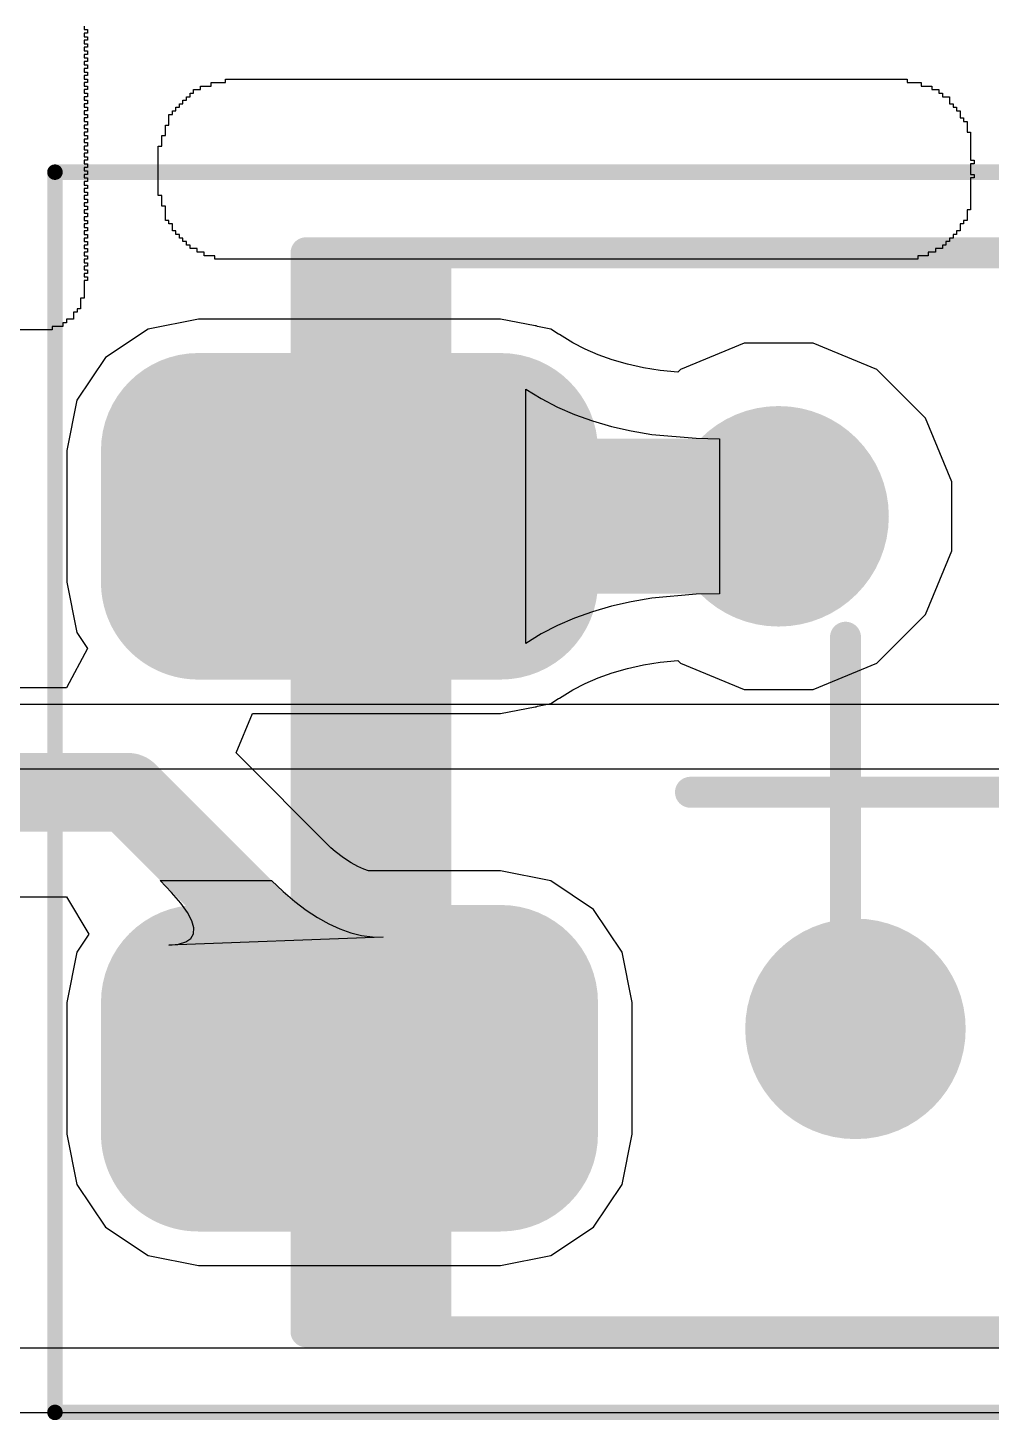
# Model space of a CAD drawing. Header units: millimetres. Extents: x 0 to 168, y 0 to 109.
# Drawn here: x 123.012 to 126.119, y 66.145 to 70.635 of the extents above; entities that cross this region are included whole.
import ezdxf

# ---------------------------------------------------------------- set-up
doc = ezdxf.new("R2010")
doc.units = ezdxf.units.MM
for name, color, linetype in [('BottomLayer', 5, 'Continuous'), ('BottomOverlay', 54, 'Continuous'), ('Mechanical13', 56, 'Continuous'), ('Mechanical15', 56, 'Continuous'), ('MultiLayer', 9, 'Continuous'), ('TopLayer', 1, 'Continuous'), ('TopOverlay', 2, 'Continuous'), ('TopPaste', 8, 'Continuous'), ('TopSolder', 216, 'Continuous'), ('ViaHoleLayer', 16, 'Continuous')]:
    doc.layers.add(name, color=color, linetype=linetype)

# ---------------------------------------------------------------- blocks, each defined once
blk = doc.blocks.new('WS2812B_M____115')
at = {"layer": 'Mechanical13'}
blk.add_hatch(color=56, dxfattribs=at).paths.add_polyline_path([(-1.74, -1.74), (-1.2719, -1.74), (-1.2719, 1.74), (-1.74, 1.74)])
at = {"layer": 'TopLayer'}
h = blk.add_hatch(color=1, dxfattribs=at)
edge = h.paths.add_edge_path()
edge.add_arc((-2.0875, 0.6776), 0.2125, 180, 270)
edge.add_line((-2.0875, 0.4651), (-1.1125, 0.4651))
edge.add_arc((-1.1125, 0.6776), 0.2125, 270, 360)
edge.add_line((-0.9, 0.6776), (-0.9, 1.1026))
edge.add_arc((-1.1125, 1.1026), 0.2125, 0, 90)
edge.add_line((-1.1125, 1.3151), (-2.0875, 1.3151))
edge.add_arc((-2.0875, 1.1026), 0.2125, 90, 180)
edge.add_line((-2.3, 1.1026), (-2.3, 0.6776))
h = blk.add_hatch(color=1, dxfattribs=at)
edge = h.paths.add_edge_path()
edge.add_arc((1.1125, 0.6775), 0.2125, 180, 270)
edge.add_line((1.1125, 0.465), (2.0875, 0.465))
edge.add_arc((2.0875, 0.6775), 0.2125, 270, 360)
edge.add_line((2.3, 0.6775), (2.3, 1.1025))
edge.add_arc((2.0875, 1.1025), 0.2125, 0, 90)
edge.add_line((2.0875, 1.315), (1.1125, 1.315))
edge.add_arc((1.1125, 1.1025), 0.2125, 90, 180)
edge.add_line((0.9, 1.1025), (0.9, 0.6775))
h = blk.add_hatch(color=1, dxfattribs=at)
edge = h.paths.add_edge_path()
edge.add_arc((-2.0875, -1.1025), 0.2125, 180, 270)
edge.add_line((-2.0875, -1.315), (-1.1125, -1.315))
edge.add_arc((-1.1125, -1.1025), 0.2125, 270, 360)
edge.add_line((-0.9, -1.1025), (-0.9, -0.6775))
edge.add_arc((-1.1125, -0.6775), 0.2125, 0, 90)
edge.add_line((-1.1125, -0.465), (-2.0875, -0.465))
edge.add_arc((-2.0875, -0.6775), 0.2125, 90, 180)
edge.add_line((-2.3, -0.6775), (-2.3, -1.1025))
h = blk.add_hatch(color=1, dxfattribs=at)
edge = h.paths.add_edge_path()
edge.add_arc((1.1125, -1.1025), 0.2125, 180, 270)
edge.add_line((1.1125, -1.315), (2.0875, -1.315))
edge.add_arc((2.0875, -1.1025), 0.2125, 270, 360)
edge.add_line((2.3, -1.1025), (2.3, -0.6775))
edge.add_arc((2.0875, -0.6775), 0.2125, 0, 90)
edge.add_line((2.0875, -0.465), (1.1125, -0.465))
edge.add_arc((1.1125, -0.6775), 0.2125, 90, 180)
edge.add_line((0.9, -0.6775), (0.9, -1.1025))
at = {"layer": 'TopPaste'}
h = blk.add_hatch(color=8, dxfattribs=at)
edge = h.paths.add_edge_path()
edge.add_arc((-2.0875, 0.6776), 0.2125, 180, 270)
edge.add_line((-2.0875, 0.4651), (-1.1125, 0.4651))
edge.add_arc((-1.1125, 0.6776), 0.2125, 270, 360)
edge.add_line((-0.9, 0.6776), (-0.9, 1.1026))
edge.add_arc((-1.1125, 1.1026), 0.2125, 0, 90)
edge.add_line((-1.1125, 1.3151), (-2.0875, 1.3151))
edge.add_arc((-2.0875, 1.1026), 0.2125, 90, 180)
edge.add_line((-2.3, 1.1026), (-2.3, 0.6776))
h = blk.add_hatch(color=8, dxfattribs=at)
edge = h.paths.add_edge_path()
edge.add_arc((1.1125, 0.6775), 0.2125, 180, 270)
edge.add_line((1.1125, 0.465), (2.0875, 0.465))
edge.add_arc((2.0875, 0.6775), 0.2125, 270, 360)
edge.add_line((2.3, 0.6775), (2.3, 1.1025))
edge.add_arc((2.0875, 1.1025), 0.2125, 0, 90)
edge.add_line((2.0875, 1.315), (1.1125, 1.315))
edge.add_arc((1.1125, 1.1025), 0.2125, 90, 180)
edge.add_line((0.9, 1.1025), (0.9, 0.6775))
h = blk.add_hatch(color=8, dxfattribs=at)
edge = h.paths.add_edge_path()
edge.add_arc((-2.0875, -1.1025), 0.2125, 180, 270)
edge.add_line((-2.0875, -1.315), (-1.1125, -1.315))
edge.add_arc((-1.1125, -1.1025), 0.2125, 270, 360)
edge.add_line((-0.9, -1.1025), (-0.9, -0.6775))
edge.add_arc((-1.1125, -0.6775), 0.2125, 0, 90)
edge.add_line((-1.1125, -0.465), (-2.0875, -0.465))
edge.add_arc((-2.0875, -0.6775), 0.2125, 90, 180)
edge.add_line((-2.3, -0.6775), (-2.3, -1.1025))
h = blk.add_hatch(color=8, dxfattribs=at)
edge = h.paths.add_edge_path()
edge.add_arc((1.1125, -1.1025), 0.2125, 180, 270)
edge.add_line((1.1125, -1.315), (2.0875, -1.315))
edge.add_arc((2.0875, -1.1025), 0.2125, 270, 360)
edge.add_line((2.3, -1.1025), (2.3, -0.6775))
edge.add_arc((2.0875, -0.6775), 0.2125, 0, 90)
edge.add_line((2.0875, -0.465), (1.1125, -0.465))
edge.add_arc((1.1125, -0.6775), 0.2125, 90, 180)
edge.add_line((0.9, -0.6775), (0.9, -1.1025))
at = {"layer": 'TopSolder'}
h = blk.add_hatch(color=216, dxfattribs=at)
edge = h.paths.add_edge_path()
edge.add_arc((-2.0875, 0.6776), 0.3141, 180, 270)
edge.add_line((-2.0875, 0.3635), (-1.1125, 0.3635))
edge.add_arc((-1.1125, 0.6776), 0.3141, 270, 360)
edge.add_line((-0.7984, 0.6776), (-0.7984, 1.1026))
edge.add_arc((-1.1125, 1.1026), 0.3141, 0, 90)
edge.add_line((-1.1125, 1.4167), (-2.0875, 1.4167))
edge.add_arc((-2.0875, 1.1026), 0.3141, 90, 180)
edge.add_line((-2.4016, 1.1026), (-2.4016, 0.6776))
h = blk.add_hatch(color=216, dxfattribs=at)
edge = h.paths.add_edge_path()
edge.add_arc((1.1125, 0.6775), 0.3141, 180, 270)
edge.add_line((1.1125, 0.3634), (2.0875, 0.3634))
edge.add_arc((2.0875, 0.6775), 0.3141, 270, 360)
edge.add_line((2.4016, 0.6775), (2.4016, 1.1025))
edge.add_arc((2.0875, 1.1025), 0.3141, 0, 90)
edge.add_line((2.0875, 1.4166), (1.1125, 1.4166))
edge.add_arc((1.1125, 1.1025), 0.3141, 90, 180)
edge.add_line((0.7984, 1.1025), (0.7984, 0.6775))
h = blk.add_hatch(color=216, dxfattribs=at)
edge = h.paths.add_edge_path()
edge.add_arc((-2.0875, -1.1025), 0.3141, 180, 270)
edge.add_line((-2.0875, -1.4166), (-1.1125, -1.4166))
edge.add_arc((-1.1125, -1.1025), 0.3141, 270, 360)
edge.add_line((-0.7984, -1.1025), (-0.7984, -0.6775))
edge.add_arc((-1.1125, -0.6775), 0.3141, 0, 90)
edge.add_line((-1.1125, -0.3634), (-2.0875, -0.3634))
edge.add_arc((-2.0875, -0.6775), 0.3141, 90, 180)
edge.add_line((-2.4016, -0.6775), (-2.4016, -1.1025))
h = blk.add_hatch(color=216, dxfattribs=at)
edge = h.paths.add_edge_path()
edge.add_arc((1.1125, -1.1025), 0.3141, 180, 270)
edge.add_line((1.1125, -1.4166), (2.0875, -1.4166))
edge.add_arc((2.0875, -1.1025), 0.3141, 270, 360)
edge.add_line((2.4016, -1.1025), (2.4016, -0.6775))
edge.add_arc((2.0875, -0.6775), 0.3141, 0, 90)
edge.add_line((2.0875, -0.3634), (1.1125, -0.3634))
edge.add_arc((1.1125, -0.6775), 0.3141, 90, 180)
edge.add_line((0.7984, -0.6775), (0.7984, -1.1025))
at = {"layer": 'Mechanical13', "const_width": 0.1}
for points in [[(-1.74, -1.74), (-1.74, 1.74)], [(-1.74, 1.74), (1.74, 1.74)], [(1.74, -1.74), (1.74, 1.74)], [(-1.74, -1.74), (1.74, -1.74)]]:
    blk.add_lwpolyline(points, dxfattribs=at)
at = {"layer": 'Mechanical13', "const_width": 0.05}
for points in [[(-1.765, 1.74, 1), (-1.715, 1.74, 1)], [(-1.765, 1.74, 1), (-1.715, 1.74, 1)], [(1.715, 1.74, 1), (1.765, 1.74, 1)], [(1.715, 1.74, 1), (1.765, 1.74, 1)], [(-1.765, -1.74, 1), (-1.715, -1.74, 1)], [(-1.765, -1.74, 1), (-1.715, -1.74, 1)], [(1.715, -1.74, 1), (1.765, -1.74, 1)], [(1.715, -1.74, 1), (1.765, -1.74, 1)]]:
    blk.add_lwpolyline(points, format="xyb", close=True, dxfattribs=at)
at = {"layer": 'Mechanical15'}
for points, const_width in [([(-2.55, -2), (-2.55, 2)], 0.05), ([(-2.55, 2), (2.55, 2)], 0.05), ([(2.55, -2), (2.55, 2)], 0.05), ([(0, -0.5), (0, 0.5)], 0.1), ([(-0.5, 0), (0.5, 0)], 0.1), ([(-2.55, -2), (2.55, -2)], 0.05)]:
    blk.add_lwpolyline(points, dxfattribs=dict(at, const_width=const_width))
for points, const_width in [([(-2.5625, 2, 1), (-2.5375, 2, 1)], 0.025), ([(-2.5625, 2, 1), (-2.5375, 2, 1)], 0.025), ([(2.5375, 2, 1), (2.5625, 2, 1)], 0.025), ([(2.5375, 2, 1), (2.5625, 2, 1)], 0.025), ([(-0.025, 0.5, 1), (0.025, 0.5, 1)], 0.05), ([(-0.525, 0, 1), (-0.475, 0, 1)], 0.05), ([(0.475, 0, 1), (0.525, 0, 1)], 0.05), ([(-0.025, -0.5, 1), (0.025, -0.5, 1)], 0.05), ([(-2.5625, -2, 1), (-2.5375, -2, 1)], 0.025), ([(-2.5625, -2, 1), (-2.5375, -2, 1)], 0.025), ([(2.5375, -2, 1), (2.5625, -2, 1)], 0.025), ([(2.5375, -2, 1), (2.5625, -2, 1)], 0.025)]:
    blk.add_lwpolyline(points, format="xyb", close=True, dxfattribs=dict(at, const_width=const_width))
at = {"layer": 'TopOverlay'}
for points, const_width in [([(2.675, -1.74, 1), (2.425, -1.74, 1)], 0.25), ([(2.3625, -1.74, 1), (2.4875, -1.74, 1)], 0.125), ([(2.6125, -1.74, 1), (2.7375, -1.74, 1)], 0.125)]:
    blk.add_lwpolyline(points, format="xyb", close=True, dxfattribs=dict(at, const_width=const_width))

msp = doc.modelspace()

# ---------------------------------------------------------------- hatches: boundary and pattern name
at = {"layer": 'BottomLayer'}
h = msp.add_hatch(color=5, dxfattribs=at)
edge = h.paths.add_edge_path()
edge.add_arc((125.4332, 69.0601), 0.3556, 0, 360)
h = msp.add_hatch(color=5, dxfattribs=at)
edge = h.paths.add_edge_path()
edge.add_arc((125.6811, 67.407), 0.3556, 0, 360)
at = {"layer": 'TopLayer'}
h = msp.add_hatch(color=1, dxfattribs=at)
edge = h.paths.add_edge_path()
edge.add_arc((125.4332, 69.0601), 0.3556, 0, 360)
h = msp.add_hatch(color=1, dxfattribs=at)
edge = h.paths.add_edge_path()
edge.add_arc((125.6811, 67.407), 0.3556, 0, 360)
at = {"layer": 'ViaHoleLayer'}
h = msp.add_hatch(color=16, dxfattribs=at)
edge = h.paths.add_edge_path()
edge.add_arc((125.4332, 69.0601), 0.2, 0, 360)
h = msp.add_hatch(color=16, dxfattribs=at)
edge = h.paths.add_edge_path()
edge.add_arc((125.6811, 67.407), 0.2, 0, 360)

# ---------------------------------------------------------------- linework, layer by layer
at = {"layer": 'BottomLayer'}
for p, q in [((135.9942, 68.453), (112.141, 68.453)), ((112.141, 68.2458), (135.9942, 68.2458)), ((144.8846, 66.3772), (114.8846, 66.3772))]:
    msp.add_line(p, q, dxfattribs=at)
at = {"layer": 'BottomOverlay'}
for p, q in [((123.193, 70.6412), (123.193, 70.6298)), ((123.193, 70.6298), (123.2044, 70.6298)), ((123.2044, 70.6184), (123.193, 70.6184)), ((123.193, 70.6184), (123.193, 70.607)), ((123.193, 70.607), (123.2044, 70.607)), ((123.2044, 70.5956), (123.193, 70.5956)), ((123.193, 70.5956), (123.193, 70.5842)), ((123.2044, 70.6298), (123.2044, 70.6184)), ((123.2044, 70.607), (123.2044, 70.5956)), ((123.193, 70.5842), (123.2044, 70.5842)), ((123.2044, 70.5728), (123.193, 70.5728)), ((123.193, 70.5728), (123.193, 70.5614)), ((123.193, 70.5614), (123.2044, 70.5614)), ((123.2044, 70.55), (123.193, 70.55)), ((123.193, 70.55), (123.193, 70.5386)), ((123.2044, 70.5842), (123.2044, 70.5728)), ((123.2044, 70.5614), (123.2044, 70.55)), ((123.193, 70.5386), (123.2044, 70.5386)), ((123.2044, 70.5272), (123.193, 70.5272)), ((123.193, 70.5272), (123.193, 70.5158)), ((123.193, 70.5158), (123.2044, 70.5158)), ((123.2044, 70.5044), (123.193, 70.5044)), ((123.193, 70.5044), (123.193, 70.493)), ((123.2044, 70.5386), (123.2044, 70.5272)), ((123.2044, 70.5158), (123.2044, 70.5044)), ((123.193, 70.493), (123.2044, 70.493)), ((123.2044, 70.4817), (123.193, 70.4817)), ((123.193, 70.4817), (123.193, 70.4703)), ((123.193, 70.4703), (123.2044, 70.4703)), ((123.2044, 70.4589), (123.193, 70.4589)), ((123.193, 70.4589), (123.193, 70.4475)), ((123.2044, 70.493), (123.2044, 70.4817)), ((123.2044, 70.4703), (123.2044, 70.4589)), ((123.6032, 70.4475), (123.6032, 70.4589)), ((123.6032, 70.4589), (123.6488, 70.4589)), ((123.6488, 70.4589), (123.6488, 70.4703)), ((123.6488, 70.4703), (125.8476, 70.4703)), ((125.8476, 70.4703), (125.8476, 70.4589)), ((125.8476, 70.4589), (125.8932, 70.4589)), ((125.8932, 70.4589), (125.8932, 70.4475)), ((123.193, 70.4475), (123.2044, 70.4475)), ((123.2044, 70.4361), (123.193, 70.4361)), ((123.193, 70.4361), (123.193, 70.4247)), ((123.193, 70.4247), (123.2044, 70.4247)), ((123.2044, 70.4133), (123.193, 70.4133)), ((123.193, 70.4133), (123.193, 70.4019)), ((123.2044, 70.4475), (123.2044, 70.4361)), ((123.2044, 70.4247), (123.2044, 70.4133)), ((123.5234, 70.4019), (123.5234, 70.4133)), ((123.5234, 70.4133), (123.5348, 70.4133)), ((123.5348, 70.4133), (123.5348, 70.4247)), ((123.5348, 70.4247), (123.5462, 70.4247)), ((123.5462, 70.4247), (123.5462, 70.4361)), ((123.5462, 70.4361), (123.569, 70.4361)), ((123.569, 70.4361), (123.569, 70.4475)), ((123.569, 70.4475), (123.6032, 70.4475)), ((125.8932, 70.4475), (125.9274, 70.4475)), ((125.9274, 70.4475), (125.9274, 70.4361)), ((125.9274, 70.4361), (125.9502, 70.4361)), ((125.9502, 70.4361), (125.9502, 70.4247)), ((125.9502, 70.4247), (125.9616, 70.4247)), ((125.9616, 70.4247), (125.9616, 70.4133)), ((125.9616, 70.4133), (125.9844, 70.4133)), ((125.9844, 70.4133), (125.9844, 70.4019)), ((123.193, 70.4019), (123.2044, 70.4019)), ((123.2044, 70.3905), (123.193, 70.3905)), ((123.193, 70.3905), (123.193, 70.3791)), ((123.193, 70.3791), (123.2044, 70.3791)), ((123.2044, 70.3677), (123.193, 70.3677)), ((123.193, 70.3677), (123.193, 70.3563)), ((123.2044, 70.4019), (123.2044, 70.3905)), ((123.2044, 70.3791), (123.2044, 70.3677)), ((123.4779, 70.3563), (123.4779, 70.3677)), ((123.4779, 70.3677), (123.4892, 70.3677)), ((123.4892, 70.3677), (123.4892, 70.3791)), ((123.4892, 70.3791), (123.5006, 70.3791)), ((123.5006, 70.3791), (123.5006, 70.3905)), ((123.5006, 70.3905), (123.512, 70.3905)), ((123.512, 70.3905), (123.512, 70.4019)), ((123.512, 70.4019), (123.5234, 70.4019)), ((125.9844, 70.4019), (125.9844, 70.3905)), ((125.9844, 70.3905), (125.9958, 70.3905)), ((125.9958, 70.3905), (125.9958, 70.3791)), ((125.9958, 70.3791), (126.0071, 70.3791)), ((126.0071, 70.3791), (126.0071, 70.3677)), ((126.0071, 70.3677), (126.0185, 70.3677)), ((126.0185, 70.3677), (126.0185, 70.3563)), ((123.193, 70.3563), (123.2044, 70.3563)), ((123.2044, 70.3449), (123.193, 70.3449)), ((123.193, 70.3449), (123.193, 70.3335)), ((123.193, 70.3335), (123.2044, 70.3335)), ((123.2044, 70.3221), (123.193, 70.3221)), ((123.193, 70.3221), (123.193, 70.3108)), ((123.2044, 70.3563), (123.2044, 70.3449)), ((123.2044, 70.3335), (123.2044, 70.3221)), ((123.4551, 70.3108), (123.4551, 70.3221)), ((123.4551, 70.3221), (123.4665, 70.3221)), ((123.4665, 70.3449), (123.4665, 70.3563)), ((123.4665, 70.3563), (123.4779, 70.3563)), ((123.4665, 70.3335), (123.4665, 70.3449)), ((123.4665, 70.3221), (123.4665, 70.3335)), ((126.0185, 70.3563), (126.0185, 70.3449)), ((126.0185, 70.3449), (126.0299, 70.3449)), ((126.0299, 70.3449), (126.0299, 70.3335)), ((126.0299, 70.3335), (126.0413, 70.3335)), ((126.0413, 70.3335), (126.0413, 70.3221)), ((126.0413, 70.3221), (126.0413, 70.3108)), ((123.193, 70.3108), (123.2044, 70.3108)), ((123.2044, 70.2994), (123.193, 70.2994)), ((123.193, 70.2994), (123.193, 70.288)), ((123.193, 70.288), (123.2044, 70.288)), ((123.2044, 70.2766), (123.193, 70.2766)), ((123.193, 70.2766), (123.193, 70.2652)), ((123.2044, 70.3108), (123.2044, 70.2994)), ((123.2044, 70.288), (123.2044, 70.2766)), ((123.4437, 70.2766), (123.4437, 70.288)), ((123.4437, 70.288), (123.4551, 70.288)), ((123.4437, 70.2652), (123.4437, 70.2766)), ((123.4551, 70.2994), (123.4551, 70.3108)), ((123.4551, 70.288), (123.4551, 70.2994)), ((126.0413, 70.3108), (126.0413, 70.2994)), ((126.0413, 70.2994), (126.0527, 70.2994)), ((126.0527, 70.2994), (126.0527, 70.288)), ((126.0527, 70.288), (126.0527, 70.2766)), ((126.0527, 70.2766), (126.0527, 70.2652)), ((123.193, 70.2652), (123.2044, 70.2652)), ((123.2044, 70.2538), (123.193, 70.2538)), ((123.193, 70.2538), (123.193, 70.2424)), ((123.193, 70.2424), (123.2044, 70.2424)), ((123.2044, 70.2652), (123.2044, 70.2538)), ((123.2044, 70.2424), (123.2044, 70.231)), ((123.4323, 70.2424), (123.4323, 70.2538)), ((123.4323, 70.2538), (123.4437, 70.2538)), ((123.4323, 70.231), (123.4323, 70.2424)), ((123.4437, 70.2538), (123.4437, 70.2652)), ((126.0527, 70.2652), (126.0527, 70.2538)), ((126.0527, 70.2538), (126.0527, 70.2424)), ((126.0527, 70.2424), (126.0527, 70.231)), ((123.2044, 70.231), (123.193, 70.231)), ((123.193, 70.231), (123.193, 70.2196)), ((123.193, 70.2196), (123.2044, 70.2196)), ((123.2044, 70.2082), (123.193, 70.2082)), ((123.193, 70.2082), (123.193, 70.1968)), ((123.193, 70.1968), (123.2044, 70.1968)), ((123.2044, 70.2196), (123.2044, 70.2082)), ((123.2044, 70.1968), (123.2044, 70.1854)), ((123.4323, 70.2196), (123.4323, 70.231)), ((123.4323, 70.2082), (123.4323, 70.2196)), ((123.4323, 70.1968), (123.4323, 70.2082)), ((123.4323, 70.1854), (123.4323, 70.1968)), ((126.0527, 70.231), (126.0527, 70.2196)), ((126.0527, 70.2196), (126.0527, 70.2082)), ((126.0527, 70.2082), (126.0641, 70.2082)), ((126.0641, 70.1968), (126.0527, 70.1968)), ((126.0527, 70.1968), (126.0527, 70.1854)), ((126.0641, 70.2082), (126.0641, 70.1968)), ((123.2044, 70.1854), (123.193, 70.1854)), ((123.193, 70.1854), (123.193, 70.174)), ((123.193, 70.174), (123.2044, 70.174)), ((123.2044, 70.1626), (123.193, 70.1626)), ((123.193, 70.1626), (123.193, 70.1512)), ((123.193, 70.1512), (123.2044, 70.1512)), ((123.2044, 70.174), (123.2044, 70.1626)), ((123.2044, 70.1512), (123.2044, 70.1399)), ((123.4323, 70.174), (123.4323, 70.1854)), ((123.4323, 70.1626), (123.4323, 70.174)), ((123.4323, 70.1512), (123.4323, 70.1626)), ((123.4323, 70.1399), (123.4323, 70.1512)), ((126.0527, 70.1854), (126.0527, 70.174)), ((126.0527, 70.174), (126.0527, 70.1626)), ((126.0527, 70.1626), (126.0641, 70.1626)), ((126.0641, 70.1512), (126.0527, 70.1512)), ((126.0527, 70.1512), (126.0527, 70.1399)), ((126.0641, 70.1626), (126.0641, 70.1512)), ((123.2044, 70.1399), (123.193, 70.1399)), ((123.193, 70.1399), (123.193, 70.1285)), ((123.193, 70.1285), (123.2044, 70.1285)), ((123.2044, 70.1171), (123.193, 70.1171)), ((123.193, 70.1171), (123.193, 70.1057)), ((123.193, 70.1057), (123.2044, 70.1057)), ((123.2044, 70.1285), (123.2044, 70.1171)), ((123.2044, 70.1057), (123.2044, 70.0943)), ((123.4323, 70.1285), (123.4323, 70.1399)), ((123.4323, 70.1171), (123.4323, 70.1285)), ((123.4323, 70.1057), (123.4323, 70.1171)), ((123.4323, 70.0943), (123.4323, 70.1057)), ((126.0527, 70.1399), (126.0527, 70.1285)), ((126.0527, 70.1285), (126.0527, 70.1171)), ((126.0527, 70.1171), (126.0527, 70.1057)), ((126.0527, 70.1057), (126.0527, 70.0943)), ((123.2044, 70.0943), (123.193, 70.0943)), ((123.193, 70.0943), (123.193, 70.0829)), ((123.193, 70.0829), (123.2044, 70.0829)), ((123.2044, 70.0715), (123.193, 70.0715)), ((123.193, 70.0715), (123.193, 70.0601)), ((123.193, 70.0601), (123.2044, 70.0601)), ((123.2044, 70.0829), (123.2044, 70.0715)), ((123.2044, 70.0601), (123.2044, 70.0487)), ((123.4437, 70.0943), (123.4323, 70.0943)), ((123.4437, 70.0829), (123.4437, 70.0943)), ((123.4437, 70.0715), (123.4437, 70.0829)), ((123.4437, 70.0601), (123.4437, 70.0715)), ((123.4551, 70.0601), (123.4437, 70.0601)), ((123.4551, 70.0487), (123.4551, 70.0601)), ((126.0527, 70.0943), (126.0527, 70.0829)), ((126.0527, 70.0829), (126.0527, 70.0715)), ((126.0527, 70.0715), (126.0527, 70.0601)), ((126.0527, 70.0601), (126.0527, 70.0487)), ((123.2044, 70.0487), (123.193, 70.0487)), ((123.193, 70.0487), (123.193, 70.0373)), ((123.193, 70.0373), (123.2044, 70.0373)), ((123.2044, 70.0259), (123.193, 70.0259)), ((123.193, 70.0259), (123.193, 70.0145)), ((123.193, 70.0145), (123.2044, 70.0145)), ((123.2044, 70.0373), (123.2044, 70.0259)), ((123.2044, 70.0145), (123.2044, 70.0031)), ((123.4551, 70.0373), (123.4551, 70.0487)), ((123.4551, 70.0259), (123.4551, 70.0373)), ((123.4551, 70.0145), (123.4551, 70.0259)), ((123.4665, 70.0145), (123.4551, 70.0145)), ((123.4665, 70.0031), (123.4665, 70.0145)), ((126.0413, 70.0145), (126.0299, 70.0145)), ((126.0299, 70.0145), (126.0299, 70.0031)), ((126.0527, 70.0487), (126.0413, 70.0487)), ((126.0413, 70.0487), (126.0413, 70.0373)), ((126.0413, 70.0373), (126.0413, 70.0259)), ((126.0413, 70.0259), (126.0413, 70.0145)), ((123.2044, 70.0031), (123.193, 70.0031)), ((123.193, 70.0031), (123.193, 69.9917)), ((123.193, 69.9917), (123.2044, 69.9917)), ((123.2044, 69.9803), (123.193, 69.9803)), ((123.193, 69.9803), (123.193, 69.969)), ((123.193, 69.969), (123.2044, 69.969)), ((123.2044, 69.9917), (123.2044, 69.9803)), ((123.2044, 69.969), (123.2044, 69.9576)), ((123.4779, 70.0031), (123.4665, 70.0031)), ((123.4779, 69.9917), (123.4779, 70.0031)), ((123.4779, 69.9803), (123.4779, 69.9917)), ((123.4892, 69.9803), (123.4779, 69.9803)), ((123.4892, 69.969), (123.4892, 69.9803)), ((123.5006, 69.969), (123.4892, 69.969)), ((123.5006, 69.9576), (123.5006, 69.969)), ((126.0071, 69.969), (125.9958, 69.969)), ((125.9958, 69.969), (125.9958, 69.9576)), ((126.0185, 69.9803), (126.0071, 69.9803)), ((126.0071, 69.9803), (126.0071, 69.969)), ((126.0299, 70.0031), (126.0185, 70.0031)), ((126.0185, 70.0031), (126.0185, 69.9917)), ((126.0185, 69.9917), (126.0185, 69.9803)), ((123.2044, 69.9576), (123.193, 69.9576)), ((123.193, 69.9576), (123.193, 69.9462)), ((123.193, 69.9462), (123.2044, 69.9462)), ((123.2044, 69.9348), (123.193, 69.9348)), ((123.193, 69.9348), (123.193, 69.9234)), ((123.193, 69.9234), (123.2044, 69.9234)), ((123.2044, 69.9462), (123.2044, 69.9348)), ((123.2044, 69.9234), (123.2044, 69.912)), ((123.512, 69.9576), (123.5006, 69.9576)), ((123.512, 69.9462), (123.512, 69.9576)), ((123.5234, 69.9462), (123.512, 69.9462)), ((123.5234, 69.9348), (123.5234, 69.9462)), ((123.5348, 69.9348), (123.5234, 69.9348)), ((123.5348, 69.9234), (123.5348, 69.9348)), ((123.5576, 69.9234), (123.5348, 69.9234)), ((123.5576, 69.912), (123.5576, 69.9234)), ((125.9616, 69.9234), (125.9388, 69.9234)), ((125.9388, 69.9234), (125.9388, 69.912)), ((125.973, 69.9348), (125.9616, 69.9348)), ((125.9616, 69.9348), (125.9616, 69.9234)), ((125.9844, 69.9462), (125.973, 69.9462)), ((125.973, 69.9462), (125.973, 69.9348)), ((125.9958, 69.9576), (125.9844, 69.9576)), ((125.9844, 69.9576), (125.9844, 69.9462)), ((123.2044, 69.912), (123.193, 69.912)), ((123.193, 69.912), (123.193, 69.9006)), ((123.193, 69.9006), (123.2044, 69.9006)), ((123.2044, 69.8892), (123.193, 69.8892)), ((123.193, 69.8892), (123.193, 69.8778)), ((123.193, 69.8778), (123.2044, 69.8778)), ((123.2044, 69.9006), (123.2044, 69.8892)), ((123.2044, 69.8778), (123.2044, 69.8664)), ((123.5804, 69.912), (123.5576, 69.912)), ((123.5804, 69.9006), (123.5804, 69.912)), ((123.6146, 69.9006), (123.5804, 69.9006)), ((123.6146, 69.8892), (123.6146, 69.9006)), ((125.8818, 69.8892), (123.6146, 69.8892)), ((125.916, 69.9006), (125.8818, 69.9006)), ((125.8818, 69.9006), (125.8818, 69.8892)), ((125.9388, 69.912), (125.916, 69.912)), ((125.916, 69.912), (125.916, 69.9006)), ((123.2044, 69.8664), (123.193, 69.8664)), ((123.193, 69.8664), (123.193, 69.855)), ((123.193, 69.855), (123.2044, 69.855)), ((123.2044, 69.8436), (123.193, 69.8436)), ((123.193, 69.8436), (123.193, 69.8322)), ((123.193, 69.8322), (123.2044, 69.8322)), ((123.2044, 69.855), (123.2044, 69.8436)), ((123.2044, 69.8322), (123.2044, 69.8208)), ((123.2044, 69.8208), (123.193, 69.8208)), ((123.193, 69.8208), (123.193, 69.8095)), ((123.193, 69.8095), (123.193, 69.7981)), ((123.193, 69.7981), (123.193, 69.7867)), ((123.193, 69.7867), (123.193, 69.7753)), ((123.193, 69.7639), (123.1816, 69.7639)), ((123.1816, 69.7639), (123.1816, 69.7525)), ((123.1816, 69.7525), (123.1816, 69.7411)), ((123.1816, 69.7411), (123.1816, 69.7297)), ((123.193, 69.7753), (123.193, 69.7639)), ((123.1588, 69.6955), (123.1361, 69.6955)), ((123.1361, 69.6955), (123.1361, 69.6841)), ((123.1702, 69.7183), (123.1588, 69.7183)), ((123.1588, 69.7183), (123.1588, 69.7069)), ((123.1588, 69.7069), (123.1588, 69.6955)), ((123.1816, 69.7297), (123.1702, 69.7297)), ((123.1702, 69.7297), (123.1702, 69.7183)), ((123.0905, 69.6613), (121.803, 69.6613)), ((123.1247, 69.6727), (123.0905, 69.6727)), ((123.0905, 69.6727), (123.0905, 69.6613)), ((123.1361, 69.6841), (123.1247, 69.6841)), ((123.1247, 69.6841), (123.1247, 69.6727))]:
    msp.add_line(p, q, dxfattribs=at)
at = {"layer": 'MultiLayer'}
msp.add_line((114.8846, 66.17), (144.8847, 66.17), dxfattribs=at)
at = {"layer": 'TopLayer'}
for p, q in [((123.5615, 69.6964), (123.3993, 69.6641)), ((124.5365, 69.6964), (123.5615, 69.6964)), ((124.6477, 69.6743), (124.5365, 69.6964)), ((123.3993, 69.6641), (123.2618, 69.5723)), ((124.6511, 69.6744), (124.6477, 69.6743)), ((124.6558, 69.6727), (124.6511, 69.6744)), ((124.6987, 69.6641), (124.6558, 69.6727)), ((124.7237, 69.6475), (124.6987, 69.6641)), ((124.7269, 69.6463), (124.7237, 69.6475)), ((124.7698, 69.6198), (124.7269, 69.6463)), ((124.809, 69.5994), (124.7698, 69.6198)), ((125.322, 69.6189), (125.1166, 69.5338)), ((125.5443, 69.6189), (125.322, 69.6189)), ((125.7497, 69.5338), (125.5443, 69.6189)), ((123.2618, 69.5723), (123.17, 69.4348)), ((124.8512, 69.5811), (124.809, 69.5994)), ((124.8966, 69.5649), (124.8512, 69.5811)), ((124.9454, 69.5508), (124.8966, 69.5649)), ((124.9977, 69.539), (124.9454, 69.5508)), ((125.0511, 69.5301), (124.9977, 69.539)), ((125.1078, 69.525), (125.0511, 69.5301)), ((125.1166, 69.5338), (125.1078, 69.525)), ((125.9069, 69.3766), (125.7497, 69.5338)), ((124.6183, 68.6503), (124.6183, 69.4699)), ((124.6183, 69.4699), (124.6676, 69.4395)), ((123.17, 69.4348), (123.1377, 69.2726)), ((124.6676, 69.4395), (124.7198, 69.4123)), ((124.7198, 69.4123), (124.7749, 69.3884)), ((124.7749, 69.3884), (124.833, 69.3676)), ((124.833, 69.3676), (124.8939, 69.35)), ((124.8939, 69.35), (124.9578, 69.3356)), ((124.9578, 69.3356), (125.0247, 69.3244)), ((125.992, 69.1712), (125.9069, 69.3766)), ((125.0247, 69.3244), (125.1671, 69.3117)), ((125.1671, 69.3117), (125.2426, 69.3101)), ((125.2426, 69.3101), (125.2426, 68.8101)), ((123.1377, 69.2726), (123.1377, 68.8476)), ((125.992, 68.9489), (125.992, 69.1712)), ((125.9069, 68.7435), (125.992, 68.9489)), ((123.1377, 68.8476), (123.17, 68.6854)), ((125.0246, 68.7957), (124.9578, 68.7845)), ((125.167, 68.8085), (125.0246, 68.7957)), ((125.2426, 68.8101), (125.167, 68.8085)), ((124.833, 68.7525), (124.7749, 68.7318)), ((124.8939, 68.7701), (124.833, 68.7525)), ((124.9578, 68.7845), (124.8939, 68.7701)), ((124.7198, 68.7078), (124.6676, 68.6806)), ((124.7749, 68.7318), (124.7198, 68.7078)), ((125.7497, 68.5863), (125.9069, 68.7435)), ((123.17, 68.6854), (123.2045, 68.6337)), ((124.6676, 68.6806), (124.6183, 68.6503)), ((123.2045, 68.6337), (123.1366, 68.5067)), ((124.9454, 68.5693), (124.9977, 68.5811)), ((124.9977, 68.5811), (125.0511, 68.59)), ((125.0511, 68.59), (125.1078, 68.5951)), ((125.1078, 68.5951), (125.1166, 68.5863)), ((125.1166, 68.5863), (125.322, 68.5013)), ((125.5443, 68.5013), (125.7497, 68.5863)), ((124.809, 68.5207), (124.8512, 68.539)), ((124.8512, 68.539), (124.8966, 68.5553)), ((124.8966, 68.5553), (124.9454, 68.5693)), ((123.1366, 68.5067), (122.6615, 68.5067)), ((124.7269, 68.4739), (124.7698, 68.5003)), ((124.7698, 68.5003), (124.809, 68.5207)), ((125.322, 68.5013), (125.5443, 68.5013)), ((124.5365, 68.4237), (124.6477, 68.4458)), ((124.6477, 68.4458), (124.6511, 68.4457)), ((124.6511, 68.4457), (124.6558, 68.4474)), ((124.6558, 68.4474), (124.6987, 68.456)), ((124.6987, 68.456), (124.7237, 68.4727)), ((124.7237, 68.4727), (124.7269, 68.4739)), ((123.6834, 68.2967), (123.736, 68.4237)), ((123.736, 68.4237), (124.5365, 68.4237)), ((123.9888, 67.9913), (123.6834, 68.2967)), ((124.0031, 67.9791), (123.9888, 67.9913)), ((124.0296, 67.9589), (124.0031, 67.9791)), ((124.0541, 67.9427), (124.0296, 67.9589)), ((124.0761, 67.9304), (124.0541, 67.9427)), ((124.0955, 67.9216), (124.0761, 67.9304)), ((124.1104, 67.9163), (124.0955, 67.9216)), ((124.5365, 67.9163), (124.1104, 67.9163)), ((124.6987, 67.8841), (124.5365, 67.9163)), ((123.4388, 67.8856), (123.798, 67.8856)), ((123.4754, 67.8472), (123.4388, 67.8856)), ((123.798, 67.8856), (123.8356, 67.8498)), ((124.8362, 67.7922), (124.6987, 67.8841)), ((122.7226, 67.8333), (123.1366, 67.8333)), ((123.1366, 67.8333), (123.2082, 67.712)), ((123.5045, 67.8127), (123.4754, 67.8472)), ((123.5261, 67.7821), (123.5045, 67.8127)), ((123.8356, 67.8498), (123.8728, 67.8179)), ((123.8728, 67.8179), (123.9097, 67.7898)), ((123.5401, 67.7554), (123.5261, 67.7821)), ((123.9097, 67.7898), (123.9462, 67.7657)), ((123.9462, 67.7657), (123.9823, 67.7455)), ((124.9281, 67.6547), (124.8362, 67.7922)), ((123.5467, 67.7326), (123.5401, 67.7554)), ((123.5457, 67.7138), (123.5467, 67.7326)), ((123.9823, 67.7455), (124.018, 67.7292)), ((124.018, 67.7292), (124.0534, 67.7168)), ((124.0534, 67.7168), (124.0883, 67.7083)), ((123.2082, 67.712), (123.17, 67.6547)), ((124.1572, 67.703), (123.4666, 67.6773)), ((123.4666, 67.6773), (123.4977, 67.6806)), ((123.4977, 67.6806), (123.5212, 67.6877)), ((123.5212, 67.6877), (123.5372, 67.6988)), ((123.5372, 67.6988), (123.5457, 67.7138)), ((124.0883, 67.7083), (124.123, 67.7037)), ((124.123, 67.7037), (124.1572, 67.703)), ((123.17, 67.6547), (123.1377, 67.4925)), ((124.9604, 67.4925), (124.9281, 67.6547)), ((123.1377, 67.4925), (123.1377, 67.0675)), ((124.9604, 67.0675), (124.9604, 67.4925)), ((123.1377, 67.0675), (123.17, 66.9053)), ((124.9281, 66.9053), (124.9604, 67.0675)), ((123.17, 66.9053), (123.2618, 66.7678)), ((124.8362, 66.7678), (124.9281, 66.9053)), ((123.2618, 66.7678), (123.3993, 66.6759)), ((124.6987, 66.6759), (124.8362, 66.7678)), ((123.3993, 66.6759), (123.5615, 66.6436)), ((123.5615, 66.6436), (124.5365, 66.6436)), ((124.5365, 66.6436), (124.6987, 66.6759)), ((144.8846, 66.3772), (114.8846, 66.3772))]:
    msp.add_line(p, q, dxfattribs=at)
for points, const_width in [([(124.049, 69.0601), (125.4332, 69.0601)], 0.5), ([(122.464, 68.17), (123.334, 68.17)], 0.254), ([(123.334, 68.17), (124.224, 67.28)], 0.254)]:
    msp.add_lwpolyline(points, dxfattribs=dict(at, const_width=const_width))
for points, const_width in [([(123.924, 69.0601, 1), (124.174, 69.0601, 1)], 0.25), ([(125.3082, 69.0601, 1), (125.5582, 69.0601, 1)], 0.25), ([(123.2705, 68.17, 1), (123.3975, 68.17, 1)], 0.127), ([(123.2705, 68.17, 1), (123.3975, 68.17, 1)], 0.127), ([(124.1605, 67.28, 1), (124.2875, 67.28, 1)], 0.127)]:
    msp.add_lwpolyline(points, format="xyb", close=True, dxfattribs=dict(at, const_width=const_width))

# ---------------------------------------------------------------- block references
at = {"rotation": 360}
msp.add_blockref('WS2812B_M____115', (125.649, 68.17), dxfattribs=at)

doc.saveas('drawing.dxf')
